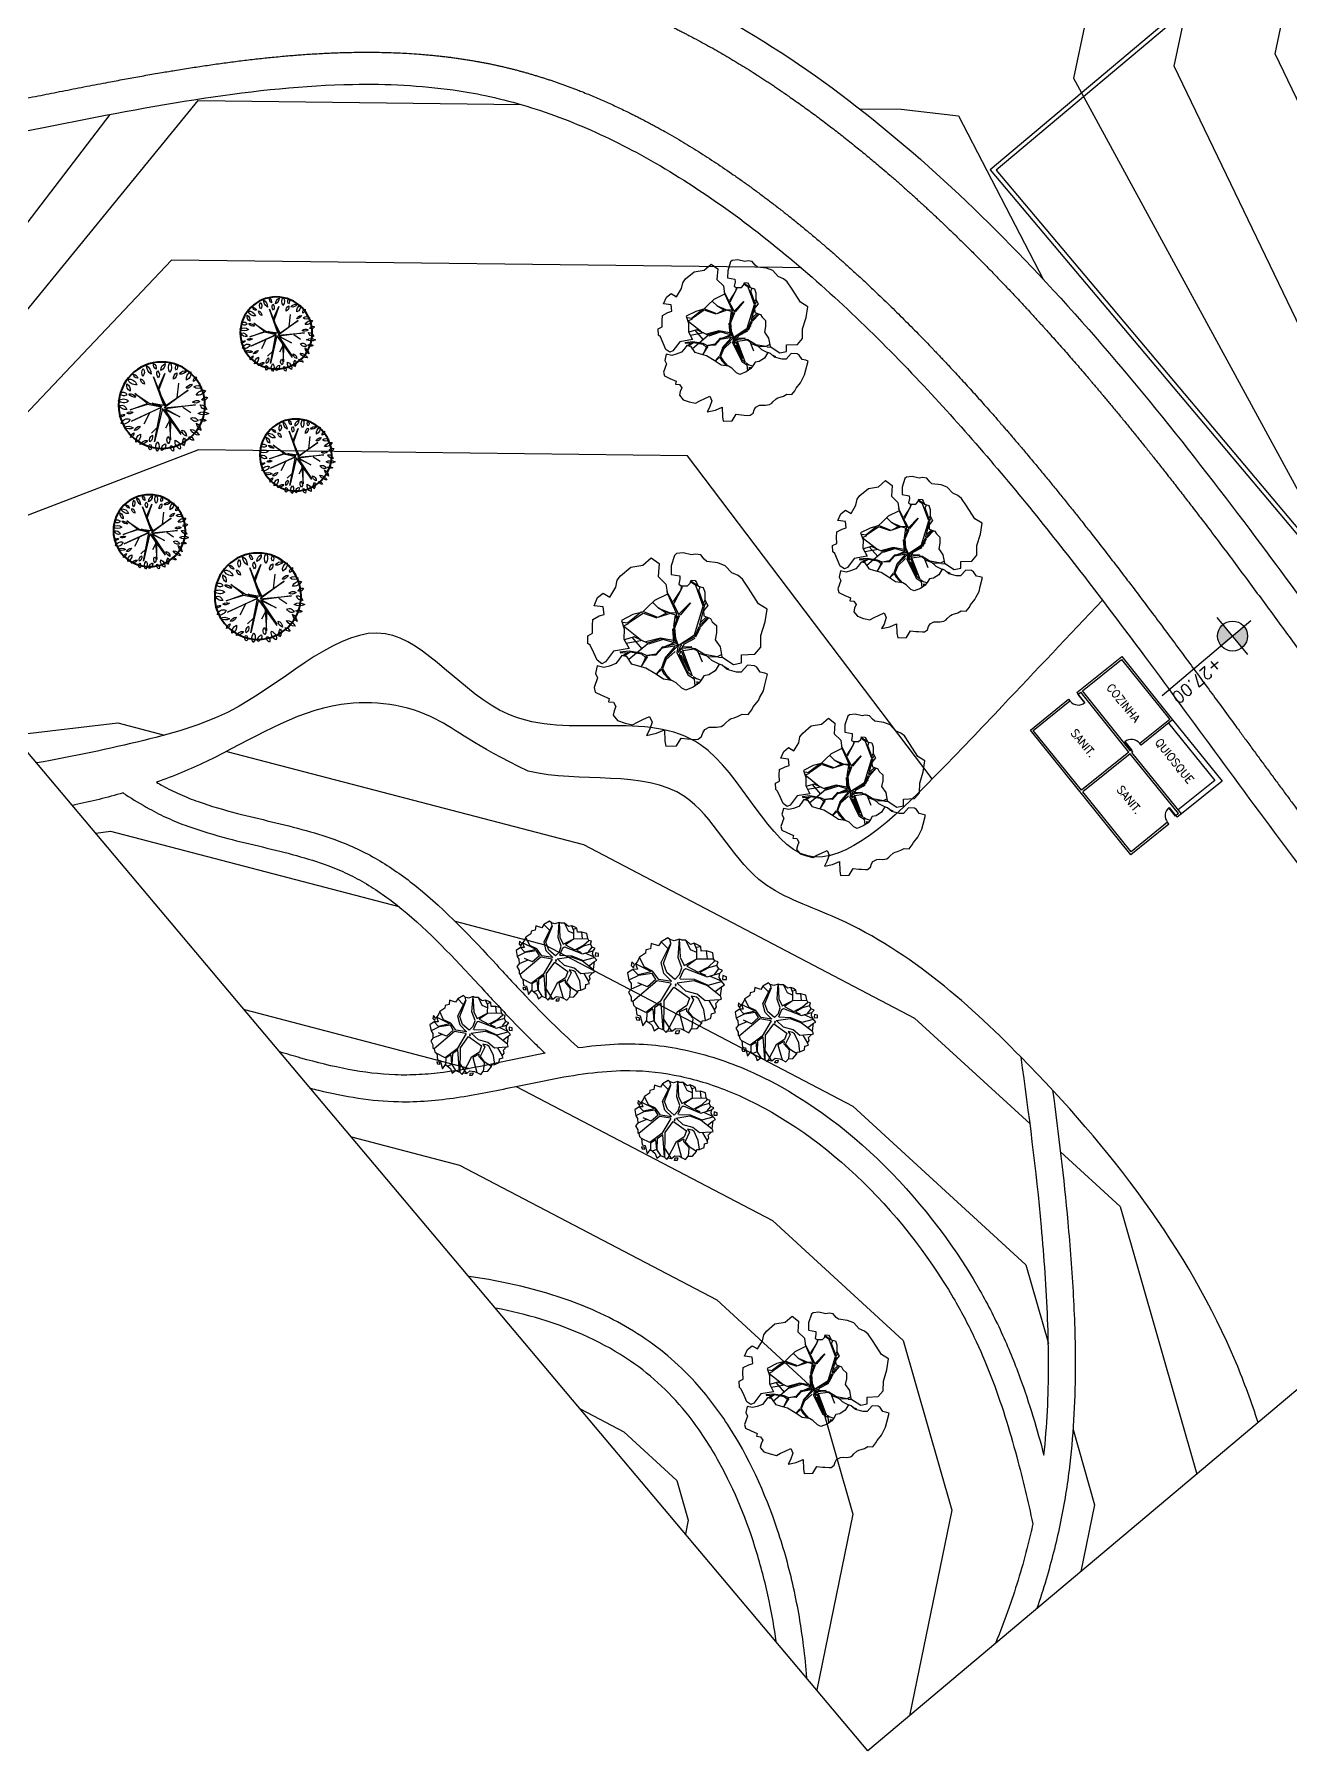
# Model space of a CAD drawing. Header units: millimetres. Extents: x 55520 to 96084, y -58491 to -49645.
# Drawn here: x 59482.9 to 59600.6, y -57962.3 to -57801.4 of the extents above; entities that cross this region are included whole.
import ezdxf
from ezdxf.enums import TextEntityAlignment as Align

# ---------------------------------------------------------------- set-up
doc = ezdxf.new("R2010")
doc.units = ezdxf.units.MM
for name, color, linetype in [('Alvenaria Corte', 30, 'Continuous'), ('Alvenaria Vista', 40, 'Continuous'), ('ARQ-COTAS', 1, 'Continuous'), ('ARQ-SÍMBOLOS', 2, 'Continuous'), ('ARQ-TEXTO2', 2, 'Continuous'), ('Caminhos Principais', 13, 'Continuous'), ('Cinza', 9, 'Continuous'), ('Curvas de Nível', 10, 'Continuous'), ('Esquadrias', 241, 'Continuous'), ('Linha Fina', 100, 'Continuous'), ('Árvores Existentes', 114, 'Continuous')]:
    doc.layers.add(name, color=color, linetype=linetype)
doc.styles.add('ATTR', font='romans.shx', dxfattribs={"width": 0.8, "height": 0.470416})
doc.styles.add('ROMANS', font='romans.shx')

# ---------------------------------------------------------------- blocks, each defined once
blk = doc.blocks.new('Quiosque e Banheiro')
at = {"layer": 'Alvenaria Corte'}
for p, q in [((50023.93, -44631.27), (50022.12, -44638.44)), ((50024.07, -44631.51), (50022.31, -44638.49)), ((50023.93, -44631.27), (50024.41, -44631.39)), ((50024.07, -44631.51), (50024.37, -44631.58)), ((50024.41, -44631.39), (50024.37, -44631.58)), ((50025.38, -44631.63), (50025.33, -44631.83)), ((50025.33, -44631.83), (50029.6, -44632.9)), ((50025.38, -44631.63), (50029.84, -44632.76)), ((50029.84, -44632.76), (50026.17, -44647.3)), ((50029.6, -44632.9), (50027.84, -44639.88)), ((50015.51, -44644.61), (50017.37, -44637.24)), ((50015.75, -44644.46), (50017.51, -44637.48)), ((50017.37, -44637.24), (50021.05, -44638.17)), ((50017.51, -44637.48), (50021, -44638.37)), ((50022.07, -44638.63), (50020.31, -44645.62)), ((50022.26, -44638.68), (50020.5, -44645.66)), ((50021.05, -44638.17), (50021, -44638.37)), ((50022.02, -44638.42), (50021.97, -44638.61)), ((50021.97, -44638.61), (50022.07, -44638.63)), ((50022.02, -44638.42), (50022.12, -44638.44)), ((50022.26, -44638.68), (50027.79, -44640.08)), ((50022.31, -44638.49), (50027.84, -44639.88)), ((50027.79, -44640.08), (50026.03, -44647.06)), ((50020.74, -44645.93), (50015.51, -44644.61)), ((50020.31, -44645.62), (50015.75, -44644.46)), ((50020.79, -44645.74), (50020.5, -44645.66)), ((50020.74, -44645.93), (50020.79, -44645.74)), ((50021.71, -44646.18), (50021.76, -44645.98)), ((50026.17, -44647.3), (50021.71, -44646.18)), ((50026.03, -44647.06), (50021.76, -44645.98))]:
    blk.add_line(p, q, dxfattribs=at)
at = {"layer": 'Alvenaria Vista'}
for p, q in [((50017.37, -44637.24), (50019.18, -44630.07)), ((50017.85, -44637.36), (50019.54, -44630.67)), ((50019.18, -44630.07), (50023.93, -44631.27)), ((50019.54, -44630.67), (50023.81, -44631.75))]:
    blk.add_line(p, q, dxfattribs=at)
at = {"layer": 'Esquadrias'}
for points in [[(50024.37, -44631.58), (50024.41, -44631.59), (50024.17, -44632.56), (50024.12, -44632.55)], [(50021.97, -44638.61), (50021.92, -44638.6), (50021.68, -44639.57), (50021.73, -44639.58)], [(50020.79, -44645.74), (50020.84, -44645.75), (50021.08, -44644.78), (50021.04, -44644.77)]]:
    blk.add_lwpolyline(points, close=True, dxfattribs=at)
at = {"layer": 'Linha Fina'}
for centre, start, end in [((50024.38, -44631.61), 254.36, 347.2976), ((50021.94, -44638.63), 164.36, 257.2976), ((50020.82, -44645.72), 344.36, 77.2976)]:
    blk.add_arc(centre, 0.975, start, end, dxfattribs=at)
at = {"layer": 'ARQ-TEXTO2', "char_height": 0.75, "attachment_point": 1, "rotation": 75.8288, "style": 'ROMANS'}
for s, insert in [('QUIOSQUE', (50019.37, -44637.13)), ('SANIT.', (50025.07, -44637.34)), ('COZINHA', (50018, -44643.85)), ('SANIT.', (50023.43, -44643.98))]:
    blk.add_mtext(s, dxfattribs=dict(at, insert=insert))
blk = doc.blocks.new('Nível_Planta')
at = {"layer": 'ARQ-SÍMBOLOS', "ltscale": 0.1}
h = blk.add_hatch(color=1, dxfattribs=at)
h.dxf.hatch_style = 1
h.paths.add_polyline_path([(-0.25, 0), (0, 0), (0, 0.25, 0.414214)])
h.paths.add_polyline_path([(0.25, 0), (0, 0), (0, -0.25, 0.414214)])
at = {"layer": 'ARQ-SÍMBOLOS', "color": 1}
for p, q in [((0, 0.4), (0, -0.4)), ((1.535, 0), (-0.4, 0))]:
    blk.add_line(p, q, dxfattribs=at)
at = {"layer": 'ARQ-SÍMBOLOS', "color": 1, "ltscale": 0.1}
blk.add_line((-0.25, 0), (0.25, 0), dxfattribs=at)
at = {"layer": 'ARQ-SÍMBOLOS', "color": 1}
blk.add_circle((0, 0), 0.25, dxfattribs=at)
at = {"layer": 'ARQ-TEXTO2', "style": 'ROMANS'}
blk.add_attdef('NIVEL-ACABADO', text='', height=0.2, dxfattribs=at).set_placement((0.432, 0.034), align=Align.BOTTOM_LEFT)
blk = doc.blocks.new('ARBOL')
at = {"color": 0, "linetype": 'ByBlock'}
for p, q in [((-0.978, 4.411), (-1.203, 4.42)), ((-0.889, 4.31), (-0.907, 4.428)), ((-1.375, 4.169), (-1.336, 4.042)), ((-1.336, 4.131), (-1.358, 4.18)), ((-1.336, 4.042), (-1.347, 3.661)), ((-1.302, 3.638), (-1.336, 4.131)), ((-1.034, 4.388), (-1.216, 4.399)), ((-0.543, 3.996), (-1.034, 4.388)), ((-0.509, 4.007), (-0.889, 4.31)), ((-0.587, 4.074), (-0.58, 4.163)), ((-0.33, 3.169), (-0.543, 3.996)), ((-0.52, 4.03), (-0.529, 4.132)), ((-0.353, 3.494), (-0.509, 4.007)), ((-1.203, 3.549), (-1.65, 3.817)), ((-1.079, 3.416), (-1.604, 3.774)), ((-0.978, 3.405), (-1.203, 3.549)), ((-1.013, 3.448), (-0.912, 3.884)), ((-0.967, 3.437), (-0.9, 3.895)), ((-0.364, 3.572), (-0.3, 3.784)), ((-0.298, 3.448), (-0.353, 3.494)), ((-0.286, 3.136), (-0.341, 3.437)), ((-0.33, 3.505), (-0.263, 3.774)), ((-0.298, 3.471), (-0.236, 3.794)), ((-0.263, 3.136), (-0.298, 3.448)), ((-1.48, 3.047), (-1.906, 2.969)), ((-1.893, 2.935), (-1.502, 3.024)), ((-1.593, 3.281), (-1.837, 3.338)), ((-1.357, 3.282), (-1.614, 3.282)), ((-1.269, 3.327), (-1.593, 3.281)), ((-1.246, 3.327), (-1.48, 3.047)), ((-1.313, 3.315), (-1.48, 3.047)), ((-1.113, 3.416), (-1.269, 3.327)), ((-1.102, 3.37), (-1.246, 3.327)), ((-1.102, 3.37), (-0.967, 3.058)), ((-1.022, 3.292), (-1.079, 3.416)), ((-0.933, 3.013), (-1.013, 3.393)), ((-0.912, 3.047), (-0.978, 3.405)), ((-0.721, 2.678), (-0.944, 2.991)), ((-0.744, 2.756), (-0.933, 3.013)), ((-0.733, 2.802), (-0.912, 3.047)), ((-0.567, 2.667), (-0.33, 3.169)), ((-0.567, 2.667), (-0.286, 3.136)), ((-0.442, 2.802), (-0.263, 3.102)), ((0.207, 2.846), (0.553, 2.98)), ((0.33, 2.846), (0.565, 2.98)), ((0.553, 2.98), (0.619, 3.091)), ((0.587, 2.98), (0.695, 3.036)), ((-2.117, 2.466), (-2.284, 2.39)), ((-1.961, 2.935), (-2.139, 2.455)), ((-1.905, 2.924), (-2.117, 2.466)), ((-1.112, 2.578), (-1.413, 2.265)), ((-1.101, 2.567), (-1.357, 2.265)), ((-1.313, 2.265), (-1.044, 2.578)), ((-0.765, 2.712), (-1.112, 2.578)), ((-0.732, 2.667), (-1.101, 2.567)), ((-0.567, 2.667), (-0.921, 2.354)), ((-0.91, 2.399), (-0.687, 2.701)), ((-0.631, 2.678), (-0.91, 2.399)), ((-0.554, 2.666), (-0.744, 2.756)), ((-0.554, 2.666), (-0.733, 2.802)), ((-0.631, 2.589), (-0.709, 2.142)), ((-0.567, 2.667), (-0.698, 2.119)), ((-0.553, 2.477), (-0.653, 2.13)), ((-0.567, 2.667), (-0.497, 2.476)), ((-0.486, 2.733), (-0.509, 2.666)), ((-0.509, 2.666), (-0.465, 2.488)), ((-0.497, 2.476), (0.105, 2.096)), ((-0.465, 2.488), (-0.442, 2.666)), ((-0.442, 2.666), (-0.442, 2.802)), ((-0.441, 2.701), (-0.218, 2.846)), ((-0.43, 2.656), (-0.262, 2.79)), ((-0.419, 2.632), (0.229, 2.13)), ((-0.419, 2.577), (0.083, 2.197)), ((-0.408, 2.465), (-0.419, 2.577)), ((0.071, 2.153), (-0.408, 2.465)), ((-0.385, 2.611), (-0.129, 2.824)), ((0.083, 2.197), (-0.353, 2.476)), ((-0.262, 2.79), (-0.106, 2.846)), ((-0.129, 2.824), (-0.017, 2.824)), ((-0.106, 2.846), (0.24, 2.846)), ((-0.017, 2.824), (0.262, 2.622)), ((0.05, 2.79), (0.285, 2.835)), ((0.24, 2.846), (0.464, 2.801)), ((0.464, 2.801), (0.72, 2.822)), ((0.848, 2.833), (1.011, 2.846)), ((-2.106, 2.444), (-2.191, 2.315)), ((-1.581, 2.242), (-2.191, 2.315)), ((-1.77, 2.22), (-1.968, 2.002)), ((-1.514, 2.251), (-1.864, 1.941)), ((-1.825, 2.171), (-1.406, 2.041)), ((-1.357, 2.265), (-1.77, 2.22)), ((-1.335, 2.253), (-1.56, 1.588)), ((-0.989, 2.119), (-1.167, 1.963)), ((-1.044, 2.053), (-1.167, 1.952)), ((-0.966, 2.097), (-1.044, 2.053)), ((-0.933, 2.41), (-0.989, 2.119)), ((-0.921, 2.354), (-0.966, 2.097)), ((-0.698, 2.119), (-0.631, 1.84)), ((-0.653, 2.13), (-0.609, 1.862)), ((0.229, 2.13), (0.071, 2.153)), ((0.105, 2.096), (0.318, 2.084)), ((0.261, 2.13), (0.374, 2.13)), ((0.318, 2.084), (0.443, 1.93)), ((0.374, 2.13), (0.51, 2.162)), ((0.429, 2.063), (0.469, 1.983)), ((0.44, 2.063), (0.504, 2.095)), ((-1.681, 1.796), (-1.893, 1.628)), ((-1.871, 1.616), (-1.681, 1.751)), ((-1.795, 1.523), (-1.793, 1.527)), ((-1.681, 1.751), (-1.762, 1.589)), ((-1.636, 1.784), (-1.725, 1.6)), ((-1.346, 1.93), (-1.681, 1.796)), ((-1.324, 1.907), (-1.636, 1.784)), ((-1.167, 1.952), (-1.346, 1.93)), ((-1.19, 1.885), (-1.324, 1.907)), ((-1.19, 1.952), (-1.156, 1.616)), ((-1.156, 1.592), (-1.145, 1.941)), ((-0.653, 1.829), (-0.676, 1.661)), ((-0.676, 1.661), (-0.671, 1.632)), ((-0.62, 1.796), (-0.664, 1.673)), ((-0.664, 1.673), (-0.653, 1.631)), ((-0.631, 1.84), (-0.497, 1.762)), ((-0.609, 1.862), (-0.452, 1.784)), ((-0.497, 1.762), (-0.257, 1.692)), ((-0.452, 1.784), (-0.214, 1.71))]:
    blk.add_line(p, q, dxfattribs=at)
for p, q in [((-0.272, 3.281), (-0.266, 3.278)), ((-0.266, 3.278), (-0.257, 3.276))]:
    blk.add_line(p, q)
at = {"color": 0, "linetype": 'ByBlock', "flags": 128}
for points in [[(-2.006, 4.806), (-1.93, 4.502), (-1.803, 4.292), (-1.567, 4.384), (-1.517, 4.308), (-1.466, 4.165), (-1.382, 4.165), (-1.23, 4.258), (-1.205, 4.359), (-1.23, 4.452), (-1.129, 4.502), (-1.061, 4.477), (-0.969, 4.41), (-0.825, 4.452), (-0.715, 4.359), (-0.597, 4.174), (-0.446, 4.081), (-0.471, 3.887), (-0.386, 3.769), (-0.184, 3.803), (-0.091, 3.752), (0.069, 3.719), (0.179, 3.542), (0.246, 3.356), (0.474, 3.255), (0.668, 3.036), (1.064, 3.028), (1.233, 3.188), (1.115, 3.382), (1.427, 3.592), (1.469, 3.853), (1.301, 4.14), (1.199, 4.536), (1.056, 4.881), (0.769, 4.881), (0.288, 5.109), (0.01, 5.244), (-0.15, 5.261), (-0.344, 5.235), (-0.614, 5.311), (-0.833, 5.269), (-1.12, 5.143), (-1.222, 5.16), (-1.373, 5.21), (-1.508, 5.151), (-1.593, 5.075), (-1.829, 4.999), (-1.981, 4.881), (-2.006, 4.806)], [(-2.06, 1.565), (-2.097, 1.177), (-2.157, 1.08), (-2.327, 1.092), (-2.521, 1.226), (-2.715, 1.359), (-2.8, 1.371), (-2.922, 1.553), (-2.837, 1.686), (-2.958, 1.868), (-3.043, 2.025), (-2.934, 2.207), (-2.837, 2.316), (-2.97, 2.486), (-3.213, 2.377), (-3.249, 2.631), (-3.176, 2.825), (-2.958, 2.825), (-2.958, 3.153), (-3.031, 3.346), (-3.019, 3.504), (-2.897, 3.868), (-2.631, 4.098), (-2.533, 4.401), (-2.255, 4.377), (-2.085, 4.049), (-1.781, 3.977), (-1.599, 3.759), (-1.818, 3.407), (-1.89, 3.141), (-1.939, 2.947), (-2.133, 2.741), (-2.327, 2.425), (-2.133, 2.268), (-1.987, 2.013), (-1.721, 1.856), (-2.06, 1.565)], [(-1.677, 1.613), (-1.791, 1.581), (-1.802, 1.415), (-1.823, 1.29), (-1.937, 1.134), (-2.052, 1.02), (-2.239, 0.957), (-2.166, 0.749), (-2.052, 0.676), (-1.989, 0.385), (-1.896, 0.291), (-1.698, 0.312), (-1.458, 0.343), (-1.427, 0.25), (-1.302, 0.312), (-1.177, 0.25), (-1.156, 0.114), (-1.114, -0.01), (-0.927, -0.073), (-0.708, -0.021), (-0.5, 0.042), (-0.417, 0.187), (-0.323, 0.333), (-0.208, 0.51), (-0.063, 0.406), (-0.01, 0.177), (0, 0), (0.208, 0.198), (0.354, 0.406), (0.531, 0.135), (0.635, 0.021), (0.885, 0.187), (0.885, 0.447), (1.052, 0.531), (1.135, 0.572), (1.26, 0.635), (1.312, 0.676), (1.364, 0.791), (1.333, 0.905), (1.333, 1.009), (1.406, 1.134), (1.5, 1.196), (1.583, 1.238), (1.687, 1.332), (1.729, 1.415), (1.74, 1.477), (1.781, 1.613), (1.812, 1.675), (1.875, 1.737), (1.948, 1.831), (2.01, 1.945), (2.166, 2.029), (2.187, 2.195), (2.177, 2.289), (2.208, 2.518), (2.198, 2.622), (2.187, 2.83), (2.135, 2.996), (2.041, 3.298), (1.958, 3.277), (1.833, 3.236), (1.677, 3.308), (1.594, 3.308), (1.416, 3.215), (1.364, 2.955), (1.25, 2.882), (0.989, 2.809), (0.802, 2.84), (0.708, 2.819), (0.708, 2.601), (0.614, 2.403), (0.51, 2.31), (0.51, 2.164), (0.5, 2.05), (0.417, 1.873), (0.281, 1.685), (0.156, 1.675), (-0.063, 1.727), (-0.198, 1.717), (-0.427, 1.623), (-0.719, 1.633), (-1.021, 1.633), (-1.26, 1.561), (-1.416, 1.519), (-1.656, 1.633), (-1.677, 1.613)]]:
    blk.add_lwpolyline(points, dxfattribs=at)
blk = doc.blocks.new('tree 17')
at = {"color": 0, "linetype": 'ByBlock'}
for p, q in [((-0.215, 1.813), (-0.082, 0.152)), ((-0.082, 0.152), (-1.511, 1.221)), ((-1.511, 1.221), (-0.099, 0.075)), ((-0.149, 0.772), (-0.808, 1.664)), ((-0.808, 1.664), (-0.082, 0.822)), ((-0.082, 0.822), (-0.619, 1.038)), ((-0.033, 0.269), (-0.182, 1.747)), ((-0.182, 1.747), (-0.149, 0.772)), ((0.327, 1.071), (-0.033, 0.269)), ((0.001, 0.186), (1.346, 1.116)), ((1.346, 1.116), (0.017, 0.269)), ((0.017, 0.269), (0.327, 1.071)), ((0.765, 0.778), (0.909, 1.26)), ((-0.099, 0.075), (-1.738, -0.385)), ((-1.738, -0.385), (-0.082, 0.075)), ((-0.89, 0.728), (-1.344, 0.756)), ((-0.719, -0.113), (-1.344, 0.152)), ((-0.082, 0.075), (-0.542, -0.512)), ((-0.431, -0.496), (-0.049, 0.058)), ((-0.049, 0.058), (-0.326, -0.401)), ((-0.326, -0.401), (0.084, 0.058)), ((1.54, 0.285), (0.001, 0.186)), ((0.084, 0.058), (0.626, -1.404)), ((0.626, -1.404), (0.1, 0.136)), ((0.1, 0.136), (0.444, -0.795)), ((0.15, 0.152), (1.54, 0.285)), ((0.361, -0.684), (0.15, 0.152)), ((0.865, 0.224), (1.418, -0.302)), ((-0.542, -0.512), (-1.411, -0.878)), ((-1.411, -0.878), (-0.509, -0.545)), ((-0.686, -1.37), (-0.431, -0.496)), ((-0.509, -0.545), (-0.686, -1.37)), ((1.18, -1.16), (0.361, -0.684)), ((0.444, -0.795), (1.18, -1.16))]:
    blk.add_line(p, q, dxfattribs=at)
for points in [[(-1.147, 1.666, 0.420523), (-1.518, 1.793)], [(-1.518, 1.793, 0.420523), (-1.147, 1.666)], [(-1.072, 2.208, 0.45154), (-0.987, 1.9)], [(-0.987, 1.9, 0.45154), (-1.072, 2.208)], [(-0.733, 2.356, 0.375302), (-0.637, 1.847)], [(-0.637, 1.847, 0.375302), (-0.733, 2.356)], [(-0.191, 2.048, 0.30277), (-0.499, 2.346)], [(-0.499, 2.346, 0.30277), (-0.191, 2.048)], [(-0.053, 2.048, 0.340953), (-0.032, 1.666)], [(-0.032, 1.666, 0.340953), (-0.053, 2.048)], [(0.106, 2.463, 0.350689), (0.021, 2.165)], [(0.021, 2.165, 0.350689), (0.106, 2.463)], [(0.478, 2.441, 0.27027), (0.329, 1.921)], [(0.329, 1.921, 0.27027), (0.478, 2.441)], [(0.711, 2.314, 0.218613), (0.775, 1.868)], [(0.913, 1.836, 0.440076), (0.722, 1.485)], [(0.775, 1.868, 0.218613), (0.711, 2.314)], [(0.722, 1.485, 0.440076), (0.913, 1.836)], [(1.253, 2.091, 0.288468), (1.019, 1.847)], [(1.019, 1.847, 0.288468), (1.253, 2.091)], [(1.592, 1.9, 0.268637), (1.168, 1.539)], [(1.168, 1.539, 0.268637), (1.592, 1.9)], [(-1.752, 0.923, 0.295875), (-2.177, 0.827)], [(-2.177, 0.827, 0.295875), (-1.752, 0.923)], [(-1.954, 1.39, 0.525994), (-1.773, 1.167)], [(-1.773, 1.167, 0.525994), (-1.954, 1.39)], [(-1.391, 1.326, 0.363335), (-1.731, 1.687)], [(-1.731, 1.687, 0.363335), (-1.391, 1.326)], [(-1.38, 0.88, 0.343163), (-1.699, 1.061)], [(-1.699, 1.061, 0.343163), (-1.38, 0.88)], [(-1.009, 1.762, 0.408258), (-0.807, 1.454)], [(-0.807, 1.454, 0.408258), (-1.009, 1.762)], [(1.645, 1.124, 0.341117), (1.327, 0.912)], [(1.327, 0.912, 0.341117), (1.645, 1.124)], [(1.645, 1.666, 0.386862), (1.539, 1.273)], [(1.539, 1.273, 0.386862), (1.645, 1.666)], [(2.229, 0.869, 0.343561), (1.709, 0.753)], [(2.07, 1.22, 0.443589), (1.773, 1.124)], [(1.773, 1.124, 0.443589), (2.07, 1.22)], [(-2.017, 0.169, 0.288328), (-2.325, 0.243)], [(-2.325, 0.243, 0.288328), (-2.017, 0.169)], [(-1.816, 0.445, 0.362144), (-2.272, 0.604)], [(-2.272, 0.604, 0.362144), (-1.816, 0.445)], [(-1.561, 0.115, 0.309468), (-1.932, 0.084)], [(-1.932, 0.084, 0.309468), (-1.561, 0.115)], [(1.9, 0.179, 0.326555), (1.539, 0.147)], [(1.539, 0.147, 0.326555), (1.9, 0.179)], [(1.709, 0.753, 0.343561), (2.229, 0.869)], [(2.198, 0.625, 0.38021), (1.89, 0.349)], [(1.89, 0.349, 0.38021), (2.198, 0.625)], [(2.325, 0.02, 0.383832), (2.06, 0.115)], [(2.06, 0.115, 0.383832), (2.325, 0.02)], [(-1.89, -0.054, 0.289447), (-2.23, -0.373)], [(-2.23, -0.373, 0.289447), (-1.89, -0.054)], [(-1.731, -0.511, 0.447347), (-2.23, -0.628)], [(-2.23, -0.628, 0.447347), (-1.731, -0.511)], [(-1.784, -0.862, 0.306984), (-2.081, -0.947)], [(-2.081, -0.947, 0.306984), (-1.784, -0.862)], [(-1.37, -0.67, 0.315606), (-1.656, -0.851)], [(-1.656, -0.851, 0.315606), (-1.37, -0.67)], [(1.677, -0.787, 0.340003), (1.338, -0.639)], [(1.338, -0.639, 0.340003), (1.677, -0.787)], [(2.134, -0.532, 0.317134), (1.741, -0.649)], [(1.741, -0.649, 0.317134), (2.134, -0.532)], [(2.272, -0.352, 0.351781), (1.826, -0.171)], [(1.826, -0.171, 0.351781), (2.272, -0.352)], [(-1.529, -1, 0.414115), (-1.688, -1.403)], [(-1.688, -1.403, 0.414115), (-1.529, -1)], [(-1.179, -1.276, 0.365918), (-1.582, -1.637)], [(-1.582, -1.637, 0.365918), (-1.179, -1.276)], [(-1.03, -1.605, 0.559657), (-1.264, -1.839)], [(-1.264, -1.839, 0.559657), (-1.03, -1.605)], [(-0.765, -1.191, 0.285981), (-0.934, -1.552)], [(-0.934, -1.552, 0.285981), (-0.765, -1.191)], [(-0.786, -1.616, 0.321275), (-0.68, -2.019)], [(-0.68, -2.019, 0.321275), (-0.786, -1.616)], [(-0.308, -1.648, 0.362047), (-0.478, -2.168)], [(-0.478, -2.168, 0.362047), (-0.308, -1.648)], [(0.01, -1.414, 0.328832), (0.042, -1.764)], [(0.042, -1.764, 0.328832), (0.01, -1.414)], [(0.212, -1.775, 0.339938), (0.488, -2.072)], [(0.488, -2.072, 0.339938), (0.212, -1.775)], [(0.616, -1.584, 0.235997), (0.722, -2.094)], [(0.722, -2.094, 0.235997), (0.616, -1.584)], [(0.786, -1.201, 0.368927), (0.987, -1.499)], [(0.987, -1.499, 0.368927), (0.786, -1.201)], [(0.987, -1.626, 0.337084), (1.062, -1.924)], [(1.062, -1.924, 0.337084), (0.987, -1.626)], [(1.529, -1.541, 0.303563), (1.125, -1.414)], [(1.125, -1.414, 0.303563), (1.529, -1.541)], [(1.762, -1.425, 0.316942), (1.412, -1.032)], [(1.412, -1.032, 0.316942), (1.762, -1.425)], [(1.752, -0.904, 0.40592), (1.943, -1.106)], [(1.943, -1.106, 0.40592), (1.752, -0.904)], [(-0.043, -1.881, 0.345907), (-0.106, -2.179)], [(-0.106, -2.179, 0.345907), (-0.043, -1.881)]]:
    blk.add_lwpolyline(points, format="xyb")
at = {"lineweight": 40}
blk.add_circle((0, 0), 2.242, dxfattribs=at)
blk = doc.blocks.new('árvore_media')
for p, q in [((55224.72, -51941.34), (55224.45, -51940.06)), ((55224.74, -51939.89), (55225.62, -51940.54)), ((55225.38, -51940.37), (55225.54, -51939.52)), ((55226.15, -51940.06), (55225.91, -51940.97)), ((55226.59, -51939.35), (55226.15, -51940.06)), ((55226.95, -51939.38), (55227.19, -51940.18)), ((55227.17, -51940.8), (55227.19, -51940.12)), ((55227.23, -51940.09), (55227.26, -51940.83)), ((55227.28, -51940.08), (55227.84, -51939.55)), ((55227.76, -51941.17), (55228.36, -51939.86)), ((55229.15, -51940.4), (55229.02, -51941.53)), ((55223.73, -51941.65), (55223.2, -51941.76)), ((55224.3, -51941.87), (55223.35, -51941.45)), ((55224.65, -51941.34), (55223.66, -51940.88)), ((55223.66, -51940.91), (55224.06, -51941.73)), ((55224.56, -51940.6), (55223.9, -51940.57)), ((55225.16, -51943.46), (55224.3, -51941.87)), ((55225.18, -51942.38), (55224.65, -51941.34)), ((55225.27, -51942.33), (55224.72, -51941.34)), ((55225.62, -51940.54), (55225.76, -51941.34)), ((55225.76, -51941.34), (55226.29, -51942.1)), ((55225.91, -51940.97), (55225.96, -51941.19)), ((55225.96, -51941.19), (55226.22, -51941.53)), ((55226.22, -51941.53), (55226.26, -51941.19)), ((55226.26, -51941.19), (55227.15, -51940.8)), ((55226.42, -51941.48), (55226.95, -51941.17)), ((55226.79, -51942.92), (55226.42, -51941.48)), ((55226.95, -51941.17), (55227.87, -51941.28)), ((55227.26, -51940.83), (55227.08, -51941.02)), ((55227.1, -51941.02), (55227.76, -51941.17)), ((55227.87, -51941.28), (55229.38, -51940.66)), ((55228.07, -51942.64), (55229.57, -51940.91)), ((55229.57, -51940.94), (55228.36, -51942.61)), ((55229.68, -51941.93), (55229.77, -51941.28)), ((55224.01, -51943.46), (55223, -51942.64)), ((55223.7, -51942.41), (55223.02, -51942.44)), ((55223.37, -51942.95), (55223.02, -51943.46)), ((55223.13, -51942.07), (55223.75, -51942.35)), ((55224.61, -51942.61), (55223.7, -51942.41)), ((55223.75, -51942.35), (55224.5, -51942.5)), ((55224.48, -51942.41), (55224.3, -51942.04)), ((55224.5, -51942.5), (55224.48, -51942.41)), ((55224.96, -51943.54), (55224.61, -51942.61)), ((55226, -51943.12), (55225.18, -51942.38)), ((55226.4, -51943.03), (55225.27, -51942.33)), ((55226, -51943.15), (55225.34, -51943.46)), ((55226.29, -51942.1), (55226.4, -51943)), ((55226.79, -51943.29), (55228.34, -51942.75)), ((55226.82, -51942.95), (55228.07, -51942.64)), ((55228.34, -51942.75), (55229.75, -51942.83)), ((55228.36, -51942.61), (55229, -51942.66)), ((55229, -51942.66), (55229.66, -51941.93)), ((55229.66, -51941.93), (55229.15, -51942.66)), ((55229.15, -51942.69), (55229.73, -51942.75)), ((55229.68, -51941.93), (55230.08, -51942.07)), ((55229.73, -51942.75), (55230.13, -51942.3)), ((55229.75, -51942.83), (55230.1, -51943.63)), ((55223.46, -51944.19), (55223.15, -51944.02)), ((55223.53, -51944.02), (55223.37, -51944.53)), ((55224.01, -51943.46), (55223.53, -51944.02)), ((55223.7, -51943.85), (55223.93, -51944.33)), ((55223.93, -51944.33), (55223.73, -51945.13)), ((55225.09, -51943.71), (55224.01, -51943.46)), ((55224.04, -51943.46), (55224.96, -51943.54)), ((55224.06, -51945.55), (55224.9, -51944.42)), ((55225.05, -51944.5), (55224.06, -51945.52)), ((55224.92, -51944.42), (55225.09, -51943.71)), ((55225.36, -51943.68), (55225.05, -51944.5)), ((55225.34, -51943.46), (55225.16, -51943.46)), ((55225.82, -51943.4), (55225.36, -51943.68)), ((55226.35, -51943.34), (55225.82, -51943.4)), ((55226.48, -51944.16), (55226.22, -51944.9)), ((55226.71, -51944.25), (55226.33, -51945.04)), ((55226.35, -51943.34), (55226.48, -51944.16)), ((55226.64, -51943.37), (55227.32, -51944.16)), ((55226.64, -51943.4), (55226.71, -51944.25)), ((55226.79, -51943.32), (55227.48, -51944.14)), ((55227.32, -51944.16), (55227.26, -51944.96)), ((55227.5, -51944.31), (55227.41, -51944.84)), ((55227.48, -51944.14), (55229.99, -51944.14)), ((55227.5, -51944.31), (55228.36, -51944.28)), ((55228.36, -51944.28), (55228.74, -51945.01)), ((55224.76, -51945.72), (55224.65, -51945.97)), ((55226.22, -51944.9), (55224.76, -51945.69)), ((55226.33, -51945.04), (55224.76, -51945.72)), ((55225.23, -51945.55), (55225.29, -51946.29)), ((55227.26, -51944.96), (55227.57, -51945.64)), ((55227.57, -51945.64), (55227.35, -51946.46)), ((55227.37, -51944.96), (55227.92, -51946.26)), ((55227.39, -51944.98), (55228.32, -51945.47)), ((55227.41, -51944.84), (55228.32, -51945.41)), ((55228.32, -51945.41), (55229.13, -51945.61)), ((55228.32, -51945.47), (55228.36, -51946.06)), ((55228.58, -51944.7), (55229.44, -51944.96))]:
    blk.add_line(p, q)
for points in [[(55223.9, -51940.57), (55223.66, -51940.53), (55223.66, -51940.91), (55223.61, -51941.23), (55223.35, -51941.45), (55223.06, -51941.48), (55223.2, -51941.76), (55223.13, -51942.07), (55222.89, -51942.22), (55223.02, -51942.44), (55223, -51942.64), (55222.75, -51943.04), (55223.02, -51943.46), (55223.36, -51943.71), (55223.15, -51944.02), (55223.25, -51944.27), (55223.37, -51944.53), (55223.66, -51944.66), (55223.73, -51945.13), (55223.97, -51945.33), (55224.06, -51945.52), (55224.46, -51945.69), (55224.65, -51945.97), (55224.68, -51946.18), (55225.29, -51946.29), (55225.65, -51946.18), (55225.95, -51946.68), (55226.26, -51946.4), (55226.61, -51946.57), (55226.78, -51946.4), (55227.35, -51946.46), (55227.69, -51946.29), (55227.92, -51946.26), (55228.08, -51945.83), (55228.36, -51946.06), (55228.85, -51946.11), (55229.13, -51945.61), (55229.18, -51945.3), (55229.44, -51944.96), (55229.76, -51944.91), (55229.84, -51944.49), (55230.03, -51944.27), (55229.99, -51944.14), (55230.12, -51943.88), (55230.1, -51943.63), (55230.42, -51943.14), (55230.26, -51942.93), (55230.61, -51942.19), (55230.13, -51942.3), (55230.08, -51942.07), (55230.03, -51941.73), (55230.17, -51941.3), (55229.77, -51941.28), (55229.57, -51940.91), (55229.54, -51940.6), (55229.38, -51940.66), (55229.15, -51940.4), (55228.77, -51940.38), (55228.46, -51940.07), (55228.36, -51939.86), (55228.21, -51939.46), (55227.84, -51939.55), (55227.5, -51939.29), (55226.95, -51939.38), (55226.81, -51939.5), (55226.59, -51939.35), (55226.15, -51939.22), (55225.9, -51939.46), (55225.59, -51939.32), (55225.54, -51939.52), (55225.24, -51939.61), (55225.12, -51939.85), (55224.74, -51939.89), (55224.55, -51939.82), (55224.45, -51940.06)], [(55228.65, -51940.06), (55228.87, -51939.92), (55229.05, -51940.06), (55228.85, -51940.2)], [(55223.28, -51940.74), (55223.14, -51940.91), (55223.3, -51941.16), (55223.5, -51940.95)], [(55226.66, -51942.92), (55226.55, -51942.95), (55226.53, -51943.03), (55226.62, -51943)], [(55230.5, -51942.68), (55230.42, -51942.86), (55230.59, -51943.04), (55230.67, -51942.86)], [(55228.24, -51946.12), (55228.02, -51946.26), (55228.04, -51946.55), (55228.26, -51946.38)]]:
    blk.add_lwpolyline(points, close=True)
at = {"style": 'ATTR', "width": 0.8, "flags": 9}
blk.add_attdef('ESTCODE', (55226.66, -51942.92), '', height=0.0000158, dxfattribs=at)

msp = doc.modelspace()

# ---------------------------------------------------------------- linework, layer by layer
at = {"layer": 'Alvenaria Corte'}
for p, q in [((59708.453, -57699.685), (59572.467, -57814.094)), ((59708.709, -57699.992), (59573.031, -57814.143)), ((59572.467, -57814.094), (59640.47, -57894.922)), ((59573.031, -57814.143), (59640.519, -57894.358))]:
    msp.add_line(p, q, dxfattribs=at)
at = {"layer": 'ARQ-COTAS'}
msp.add_lwpolyline([(59893.089, -57682.877), (59561.017, -57962.26), (59351.217, -57712.893), (59683.289, -57433.51)], close=True, dxfattribs=at)
at = {"layer": 'Caminhos Principais'}
for points, knots in [([(59468.795, -57754.431), (59467.074, -57764.742), (59465.303, -57775.176), (59462.064, -57789.642), (59461.1, -57793.6), (59459.873, -57798.086), (59459.725, -57798.618), (59459.575, -57799.149), (59460.331, -57799.047), (59461.086, -57798.941), (59463.238, -57798.631), (59464.634, -57798.418), (59467.067, -57798.023), (59468.105, -57797.846), (59470.198, -57797.475), (59471.252, -57797.282), (59474.432, -57796.684), (59476.577, -57796.262), (59483.073, -57794.973), (59487.485, -57794.085), (59496.424, -57792.532), (59500.95, -57791.866), (59510.087, -57791.071), (59514.699, -57790.94), (59521.304, -57791.39), (59523.282, -57791.606), (59526.537, -57792.121), (59527.816, -57792.364), (59530.362, -57792.937), (59531.622, -57793.265), (59535.362, -57794.362), (59537.8, -57795.247), (59544.907, -57798.271), (59549.409, -57800.787), (59557.995, -57806.514), (59562.079, -57809.725), (59569.854, -57816.575), (59573.546, -57820.214), (59580.692, -57827.825), (59584.122, -57831.794), (59590.662, -57839.789), (59593.774, -57843.815), (59602.016, -57854.776), (59606.955, -57861.674), (59616.869, -57874.913), (59621.844, -57881.252), (59628.317, -57888.434), (59629.525, -57889.731), (59632.002, -57892.31), (59633.266, -57893.59), (59635.553, -57895.857), (59636.566, -57896.847), (59637.591, -57897.836)], [0, 0, 0, 0, 31.4096718, 31.4096718, 43.1663985, 43.1663985, 44.747182, 44.747182, 44.747182, 47.0850167, 47.0850167, 51.4159509, 51.4159509, 54.6318345, 54.6318345, 57.8477182, 57.8477182, 64.2794854, 64.2794854, 77.14302, 77.14302, 90.0065545, 90.0065545, 102.8700891, 102.8700891, 108.357779, 108.357779, 111.9079407, 111.9079407, 115.4581024, 115.4581024, 122.5584259, 122.5584259, 136.6347641, 136.6347641, 150.7111024, 150.7111024, 164.7874406, 164.7874406, 179.4660261, 179.4660261, 194.1446116, 194.1446116, 219.5869132, 219.5869132, 245.0292148, 245.0292148, 250.783382, 250.783382, 256.5375492, 256.5375492, 261.0160037, 261.0160037, 261.0160037, 261.0160037]), ([(59448.284, -57828.266), (59448.663, -57827.551), (59449.033, -57826.832), (59450.652, -57823.612), (59451.814, -57821.076), (59453.396, -57817.322), (59453.88, -57816.126), (59454.348, -57814.925), (59454.564, -57814.9), (59454.781, -57814.874), (59457.281, -57814.577), (59459.581, -57814.289), (59464.087, -57813.672), (59466.292, -57813.346), (59469.81, -57812.773), (59471.109, -57812.55), (59473.692, -57812.086), (59474.98, -57811.846), (59478.831, -57811.11), (59481.382, -57810.601), (59488.965, -57809.096), (59493.934, -57808.126), (59503.583, -57806.664), (59508.262, -57806.172), (59515.983, -57806.032), (59519.124, -57806.191), (59523.162, -57806.763), (59524.168, -57806.938), (59526.319, -57807.389), (59527.469, -57807.679), (59529.769, -57808.353), (59530.917, -57808.737), (59534.355, -57810.022), (59536.637, -57811.058), (59543.648, -57814.762), (59548.324, -57817.98), (59557.368, -57825.383), (59561.735, -57829.566), (59567.792, -57835.993), (59569.653, -57838.063), (59573.284, -57842.257), (59575.056, -57844.384), (59580.272, -57850.836), (59583.617, -57855.233), (59591.924, -57866.409), (59596.82, -57873.24), (59604.657, -57883.563), (59607.457, -57887.141), (59612.423, -57893.127), (59614.535, -57895.572), (59617.706, -57899.048), (59618.707, -57900.118), (59620.721, -57902.222), (59621.735, -57903.259), (59623.849, -57905.383), (59624.95, -57906.468), (59626.053, -57907.543)], [648.6141934, 648.6141934, 648.6141934, 648.6141934, 650.8894066, 650.8894066, 658.7575786, 658.7575786, 662.4076466, 662.4076466, 662.4076466, 663.0563843, 663.0563843, 669.889763, 669.889763, 676.3361777, 676.3361777, 680.087669, 680.087669, 683.8391603, 683.8391603, 691.3421429, 691.3421429, 706.3388299, 706.3388299, 721.335517, 721.335517, 732.2650832, 732.2650832, 735.9601657, 735.9601657, 740.2703035, 740.2703035, 744.5804412, 744.5804412, 753.2007168, 753.2007168, 771.2526962, 771.2526962, 789.3046755, 789.3046755, 797.6097083, 797.6097083, 805.914741, 805.914741, 822.5248065, 822.5248065, 847.7644306, 847.7644306, 861.3504016, 861.3504016, 870.9602457, 870.9602457, 875.2966967, 875.2966967, 879.6331477, 879.6331477, 884.2905991, 884.2905991, 884.2905991, 884.2905991])]:
    msp.add_open_spline(points, degree=3, knots=knots, dxfattribs=at)
for points, weights, knots in [([(59465.536, -57755.733), (59464.665, -57760.937), (59463.775, -57766.158), (59461.998, -57775.689), (59461.138, -57779.995), (59459.149, -57788.981), (59458.003, -57793.67), (59456.688, -57798.336), (59456.687, -57798.337), (59456.687, -57798.339), (59456.686, -57798.341), (59456.549, -57798.828), (59456.412, -57799.316), (59456.274, -57799.803), (59456.088, -57800.466), (59456.238, -57801.138), (59456.69, -57801.658), (59457.142, -57802.177), (59457.786, -57802.42), (59458.469, -57802.327), (59458.971, -57802.259), (59459.474, -57802.191), (59459.976, -57802.122), (59459.977, -57802.122), (59459.978, -57802.122), (59459.979, -57802.122), (59462.007, -57801.847), (59464.035, -57801.55), (59467.684, -57800.965), (59469.305, -57800.685), (59472.577, -57800.09), (59474.225, -57799.776), (59479.194, -57798.808), (59482.544, -57798.127), (59489.29, -57796.822), (59492.688, -57796.197), (59500.813, -57794.925), (59505.554, -57794.364), (59514.191, -57793.994), (59518.089, -57794.071), (59523.63, -57794.688), (59525.292, -57794.939), (59528.599, -57795.59), (59530.241, -57795.991), (59533.478, -57796.931), (59535.076, -57797.47), (59539.806, -57799.273), (59542.874, -57800.723), (59548.837, -57804.022), (59551.733, -57805.872), (59560.553, -57812.157), (59566.176, -57817.142), (59573.459, -57824.485), (59575.446, -57826.594), (59579.301, -57830.855), (59581.169, -57833.009), (59586.627, -57839.517), (59590.069, -57843.913), (59600.566, -57857.782), (59607.208, -57867.248), (59616.065, -57878.647), (59618.039, -57881.115), (59621.79, -57885.608), (59623.557, -57887.648), (59626.633, -57891.032), (59627.922, -57892.402), (59630.557, -57895.12), (59631.898, -57896.466), (59633.929, -57898.463), (59634.604, -57899.121), (59635.283, -57899.778)], [1, 1, 1, 1, 1, 1, 1, 1, 1, 1, 1, 1, 1, 1, 0.919934982122, 0.919934982122, 1, 0.919934982122, 0.919934982122, 1, 1, 1, 1, 1, 1, 1, 1, 1, 1, 1, 1, 1, 1, 1, 1, 1, 1, 1, 1, 1, 1, 1, 1, 1, 1, 1, 1, 1, 1, 1, 1, 1, 1, 1, 1, 1, 1, 1, 1, 1, 1, 1, 1, 1, 1, 1, 1, 1, 1, 1, 1], [3.300707, 3.300707, 3.300707, 3.300707, 19.1462391, 19.1462391, 32.1447126, 32.1447126, 46.2232747, 46.2232747, 46.2232747, 46.228431, 46.228431, 46.228431, 47.6993674, 47.6993674, 47.6993674, 48.6896462, 48.6896462, 48.6896462, 49.679925, 49.679925, 49.679925, 51.2199004, 51.2199004, 51.2199004, 51.2231266, 51.2231266, 51.2231266, 57.4374364, 57.4374364, 62.3872551, 62.3872551, 67.3370738, 67.3370738, 77.2367112, 77.2367112, 87.1363486, 87.1363486, 100.8303464, 100.8303464, 112.0941348, 112.0941348, 116.9322561, 116.9322561, 121.7703773, 121.7703773, 126.6084985, 126.6084985, 136.2847409, 136.2847409, 145.9609833, 145.9609833, 166.6496983, 166.6496983, 174.7380565, 174.7380565, 182.8264147, 182.8264147, 199.0031311, 199.0031311, 233.856655, 233.856655, 243.7192597, 243.7192597, 252.2439902, 252.2439902, 258.2313246, 258.2313246, 264.218659, 264.218659, 267.1683497, 267.1683497, 267.1683497, 267.1683497]), ([(59446.196, -57825.785), (59446.671, -57824.862), (59447.134, -57823.933), (59449.029, -57819.998), (59450.345, -57816.938), (59451.552, -57813.837), (59451.553, -57813.835), (59451.554, -57813.832), (59451.555, -57813.83), (59451.627, -57813.646), (59451.698, -57813.461), (59451.77, -57813.277), (59452.045, -57812.57), (59452.646, -57812.105), (59453.4, -57812.016), (59453.598, -57811.993), (59453.796, -57811.97), (59453.994, -57811.946), (59453.995, -57811.946), (59453.996, -57811.946), (59453.997, -57811.946), (59456.584, -57811.641), (59459.186, -57811.317), (59464.195, -57810.626), (59466.6, -57810.266), (59471.041, -57809.522), (59473.063, -57809.154), (59477.094, -57808.391), (59479.105, -57807.994), (59486.96, -57806.436), (59492.753, -57805.267), (59504.077, -57803.558), (59509.598, -57803.02), (59517.11, -57803.112), (59519.286, -57803.244), (59523.014, -57803.69), (59524.582, -57803.949), (59527.678, -57804.623), (59529.212, -57805.038), (59532.267, -57806.02), (59533.786, -57806.586), (59538.828, -57808.711), (59542.308, -57810.585), (59549.119, -57814.946), (59552.452, -57817.432), (59558.929, -57822.851), (59562.072, -57825.781), (59567.304, -57831.064), (59569.445, -57833.353), (59573.601, -57838.004), (59575.616, -57840.366), (59581.845, -57847.932), (59585.883, -57853.239), (59595.474, -57866.174), (59600.945, -57873.832), (59608.689, -57883.83), (59610.72, -57886.38), (59614.552, -57890.99), (59616.336, -57893.063), (59619.516, -57896.594), (59620.893, -57898.069), (59623.677, -57900.962), (59625.086, -57902.382), (59627.122, -57904.394), (59627.74, -57904.999), (59628.361, -57905.602)], [1, 1, 1, 1, 1, 1, 1, 1, 1, 1, 1, 1, 0.904733183941, 0.904733183941, 1, 1, 1, 1, 1, 1, 1, 1, 1, 1, 1, 1, 1, 1, 1, 1, 1, 1, 1, 1, 1, 1, 1, 1, 1, 1, 1, 1, 1, 1, 1, 1, 1, 1, 1, 1, 1, 1, 1, 1, 1, 1, 1, 1, 1, 1, 1, 1, 1, 1, 1, 1], [379.7088408, 379.7088408, 379.7088408, 379.7088408, 382.7071075, 382.7071075, 392.3315388, 392.3315388, 392.3315388, 392.3391053, 392.3391053, 392.3391053, 392.9109723, 392.9109723, 392.9109723, 393.9933386, 393.9933386, 393.9933386, 394.5902903, 394.5902903, 394.5902903, 394.592674, 394.592674, 394.592674, 402.3867495, 402.3867495, 409.486967, 409.486967, 415.4137723, 415.4137723, 421.3405775, 421.3405775, 438.6317451, 438.6317451, 455.9229128, 455.9229128, 463.154846, 463.154846, 468.5563856, 468.5563856, 473.9579251, 473.9579251, 479.3594647, 479.3594647, 492.0118511, 492.0118511, 504.6642375, 504.6642375, 517.3166239, 517.3166239, 526.4992171, 526.4992171, 535.6818103, 535.6818103, 555.5778064, 555.5778064, 583.894567, 583.894567, 593.7399977, 593.7399977, 601.9956603, 601.9956603, 608.0686831, 608.0686831, 614.141706, 614.141706, 616.7792775, 616.7792775, 616.7792775, 616.7792775])]:
    msp.add_rational_spline(points, weights, degree=3, knots=knots, dxfattribs=at)
at = {"layer": 'Cinza'}
for points, knots in [([(59582.982, -57854.437), (59579.857, -57857.74), (59576.733, -57861.044), (59573.609, -57864.347), (59571.619, -57866.451), (59566.631, -57871.725), (59554.074, -57884.011), (59546.173, -57862.145), (59527.49, -57869.925), (59515.817, -57852.588), (59503.906, -57864.696), (59492.984, -57867.724), (59486.527, -57869.094), (59483.138, -57869.693)], [-14.5283225, -14.5283225, -14.5283225, -14.5283225, 0, 0, 0, 9.2530638, 23.1936495, 37.6693501, 55.9183685, 69.6792449, 84.9583878, 94.4541385, 104.7304293, 104.7304293, 104.7304293, 104.7304293]), ([(59597.571, -57931.506), (59596.957, -57929.615), (59592.312, -57916.835), (59579.025, -57899.721), (59562.532, -57885.301), (59549.328, -57881.148), (59544.227, -57869.331), (59534.013, -57871.64), (59529.182, -57870.47), (59524.051, -57867.988), (59520.111, -57864.505), (59509.704, -57863.14), (59501.756, -57868.543), (59495.932, -57870.933), (59494.344, -57871.497)], [17.6132741, 17.6132741, 17.6132741, 17.6132741, 23.6012537, 58.6586423, 80.7355983, 88.4097463, 98.8259186, 113.6432441, 113.6432441, 113.6432441, 119.9698581, 128.9392233, 142.6499727, 147.6898216, 147.6898216, 147.6898216, 147.6898216]), ([(59491.215, -57872.502), (59489.722, -57872.934), (59488.144, -57873.323), (59486.558, -57873.658), (59486.486, -57873.673)], [0, 0, 0, 0, 4.6610066, 4.8835578, 4.8835578, 4.8835578, 4.8835578]), ([(59491.215, -57872.502), (59491.299, -57872.556), (59491.383, -57872.61), (59492.174, -57873.115), (59492.897, -57873.561), (59494.227, -57874.299), (59494.826, -57874.601), (59496.04, -57875.146), (59496.656, -57875.392), (59498.518, -57876.067), (59499.78, -57876.434), (59503.221, -57877.336), (59505.399, -57877.799), (59508.476, -57878.647), (59509.461, -57878.95), (59511.044, -57879.538), (59511.661, -57879.796), (59512.86, -57880.37), (59513.446, -57880.687), (59515.17, -57881.718), (59516.274, -57882.513), (59519.868, -57885.45), (59522.216, -57887.961), (59525.521, -57891.538), (59526.462, -57892.561), (59528.149, -57894.329), (59528.89, -57895.082), (59530.014, -57896.18), (59530.39, -57896.541), (59530.769, -57896.899), (59529.124, -57897.216), (59527.495, -57897.575), (59524.312, -57898.219), (59522.758, -57898.506), (59520.461, -57898.792), (59519.701, -57898.863), (59518.193, -57898.944), (59517.448, -57898.952), (59513.794, -57898.814), (59510.857, -57898.184), (59507.229, -57897.163), (59506.574, -57896.969), (59505.918, -57896.77)], [0, 0, 0, 0, 0.295317, 0.295317, 2.7642883, 2.7642883, 4.6624346, 4.6624346, 6.560581, 6.560581, 10.3568737, 10.3568737, 16.9179832, 16.9179832, 20.1358826, 20.1358826, 22.3056258, 22.3056258, 24.475369, 24.475369, 28.8148555, 28.8148555, 39.0119639, 39.0119639, 43.0494697, 43.0494697, 46.1165388, 46.1165388, 47.6531116, 47.6531116, 47.6531116, 52.5578157, 52.5578157, 57.3407784, 57.3407784, 59.7322598, 59.7322598, 62.1237411, 62.1237411, 71.429012, 71.429012, 73.4711045, 73.4711045, 73.4711045, 73.4711045]), ([(59494.344, -57871.497), (59494.527, -57871.604), (59494.71, -57871.708), (59495.435, -57872.109), (59495.978, -57872.381), (59497.1, -57872.879), (59497.677, -57873.106), (59499.444, -57873.737), (59500.673, -57874.089), (59504.039, -57874.957), (59506.226, -57875.423), (59509.413, -57876.318), (59510.437, -57876.639), (59512.107, -57877.272), (59512.766, -57877.551), (59514.051, -57878.171), (59514.676, -57878.51), (59516.501, -57879.599), (59517.653, -57880.424), (59521.457, -57883.494), (59523.87, -57886.068), (59527.165, -57889.633), (59528.088, -57890.638), (59529.796, -57892.437), (59530.578, -57893.235), (59532.17, -57894.792), (59532.979, -57895.552), (59533.821, -57896.325), (59533.847, -57896.348), (59533.873, -57896.372), (59534.988, -57896.214), (59536.11, -57896.097), (59538.276, -57895.998), (59539.321, -57896.008), (59541.396, -57896.163), (59542.428, -57896.304), (59545.496, -57896.904), (59547.505, -57897.539), (59553.964, -57900.285), (59558.178, -57903.238), (59565.615, -57910.348), (59568.839, -57914.508), (59572.143, -57920.245), (59572.863, -57921.643), (59574.156, -57924.452), (59574.732, -57925.865), (59576.14, -57929.704), (59576.866, -57932.14), (59577.504, -57934.577), (59577.653, -57933.198), (59577.76, -57931.811), (59577.973, -57927.565), (59577.963, -57924.688), (59577.742, -57918.922), (59577.533, -57916.034), (59576.788, -57907.845), (59576.107, -57902.561), (59575.374, -57897.276)], [0, 0, 0, 0, 0.6618692, 0.6618692, 2.6171837, 2.6171837, 4.5724982, 4.5724982, 8.4831271, 8.4831271, 15.0366392, 15.0366392, 18.1663147, 18.1663147, 20.2391987, 20.2391987, 22.3120826, 22.3120826, 26.4578504, 26.4578504, 36.6059695, 36.6059695, 40.6025232, 40.6025232, 43.9597435, 43.9597435, 47.3169638, 47.3169638, 47.4226255, 47.4226255, 47.4226255, 50.7107254, 50.7107254, 53.732862, 53.732862, 56.7549985, 56.7549985, 62.7992717, 62.7992717, 76.7339054, 76.7339054, 90.6685391, 90.6685391, 95.0733734, 95.0733734, 99.4782077, 99.4782077, 106.9973974, 106.9973974, 106.9973974, 111.2398924, 111.2398924, 119.9336229, 119.9336229, 128.6273534, 128.6273534, 144.6801687, 144.6801687, 144.6801687, 144.6801687]), ([(59508.786, -57900.179), (59509.036, -57900.243), (59509.285, -57900.305), (59511.988, -57900.958), (59514.481, -57901.378), (59517.937, -57901.455), (59518.858, -57901.424), (59520.684, -57901.286), (59521.593, -57901.179), (59524.305, -57900.781), (59526.094, -57900.415), (59530.365, -57899.523), (59532.827, -57898.995), (59536.4, -57898.583), (59537.555, -57898.507), (59540.293, -57898.531), (59541.882, -57898.717), (59545.041, -57899.4), (59546.608, -57899.897), (59552.335, -57902.254), (59556.341, -57904.993), (59563.467, -57911.704), (59566.586, -57915.672), (59569.716, -57921.024), (59570.359, -57922.238), (59571.526, -57924.685), (59572.053, -57925.918), (59573.498, -57929.649), (59574.277, -57932.175), (59575.511, -57936.801), (59575.999, -57938.891), (59576.468, -57940.992)], [37.7395049, 37.7395049, 37.7395049, 37.7395049, 38.4896652, 38.4896652, 45.8513446, 45.8513446, 48.5142069, 48.5142069, 51.1770692, 51.1770692, 56.5027938, 56.5027938, 64.0399158, 64.0399158, 67.7111019, 67.7111019, 72.8549947, 72.8549947, 77.9988875, 77.9988875, 91.9540707, 91.9540707, 105.909254, 105.909254, 109.946864, 109.946864, 113.9844741, 113.9844741, 122.0596943, 122.0596943, 128.6045438, 128.6045438, 128.6045438, 128.6045438]), ([(59578.317, -57900.357), (59578.864, -57904.463), (59579.362, -57908.585), (59579.954, -57915.03), (59580.131, -57917.332), (59580.379, -57921.958), (59580.449, -57924.279), (59580.417, -57929.726), (59580.248, -57932.853), (59579.644, -57937.689), (59579.358, -57939.415), (59578.636, -57942.836), (59578.204, -57944.532), (59577.437, -57947.128), (59577.147, -57948.041), (59576.84, -57948.948)], [0, 0, 0, 0, 12.4072248, 12.4072248, 19.2574341, 19.2574341, 26.1076434, 26.1076434, 35.3294147, 35.3294147, 40.4681223, 40.4681223, 45.6068299, 45.6068299, 48.416912, 48.416912, 48.416912, 48.416912]), ([(59555.28, -57955.442), (59555.208, -57954.446), (59555.111, -57953.449), (59554.763, -57950.637), (59554.452, -57948.816), (59553.642, -57945.183), (59553.145, -57943.374), (59551.371, -57938.06), (59549.811, -57934.666), (59546.927, -57930.253), (59545.918, -57928.931), (59544.008, -57926.835), (59543.15, -57926.011), (59541.347, -57924.499), (59540.402, -57923.81), (59537.452, -57921.925), (59535.333, -57920.914), (59530.121, -57919.022), (59526.94, -57918.297), (59523.632, -57917.824)], [137.2248952, 137.2248952, 137.2248952, 137.2248952, 140.1128223, 140.1128223, 145.34598, 145.34598, 150.5791377, 150.5791377, 161.0454531, 161.0454531, 165.9488061, 165.9488061, 169.5384735, 169.5384735, 173.1281409, 173.1281409, 180.3074757, 180.3074757, 189.8936501, 189.8936501, 189.8936501, 189.8936501]), ([(59552.412, -57952.032), (59552.238, -57950.767), (59552.021, -57949.499), (59551.438, -57946.713), (59551.053, -57945.199), (59549.698, -57940.731), (59548.524, -57937.854), (59546.232, -57933.698), (59545.285, -57932.246), (59543.445, -57929.897), (59542.59, -57928.951), (59540.769, -57927.234), (59539.801, -57926.458), (59536.278, -57924.039), (59533.451, -57922.763), (59529, -57921.415), (59527.58, -57921.068), (59526.118, -57920.78)], [140.8403547, 140.8403547, 140.8403547, 140.8403547, 144.6542635, 144.6542635, 149.2262118, 149.2262118, 158.3701084, 158.3701084, 163.7944626, 163.7944626, 167.9842503, 167.9842503, 172.1740379, 172.1740379, 182.4273078, 182.4273078, 186.9885451, 186.9885451, 186.9885451, 186.9885451]), ([(59576.468, -57940.992), (59576.325, -57941.651), (59576.171, -57942.307), (59575.509, -57944.935), (59574.915, -57946.891), (59573.841, -57949.961), (59573.414, -57951.091), (59572.961, -57952.211)], [50.0267503, 50.0267503, 50.0267503, 50.0267503, 52.0885461, 52.0885461, 58.3023605, 58.3023605, 61.9606555, 61.9606555, 61.9606555, 61.9606555])]:
    msp.add_open_spline(points, degree=3, knots=knots, dxfattribs=at)
at = {"layer": 'Curvas de Nível', "color": 251}
for points in [[(59651.081, -57886.487), (59648.983, -57885.032), (59626.652, -57860.369), (59599.157, -57803.235), (59604.369, -57778.61), (59602.827, -57773.425), (59566.686, -57774.802), (59499.172, -57773.972), (59483.117, -57794.965)], [(59643.945, -57892.491), (59643.005, -57891.84), (59619.107, -57865.444), (59589.717, -57804.373), (59594.292, -57782.756), (59566.802, -57783.804), (59503.577, -57783.027), (59496.253, -57792.603)], [(59527.53, -57792.322), (59566.918, -57792.806), (59583.096, -57792.19), (59580.277, -57805.511), (59610.717, -57861.475), (59640.256, -57895.594)], [(59465.081, -57848.231), (59498.265, -57807.61), (59528.502, -57807.982)], [(59560.22, -57808.372), (59564.136, -57808.42), (59569.507, -57809.033), (59577.473, -57824.398)], [(59462.388, -57845.03), (59490.012, -57808.909)], [(59554.778, -57823.3), (59553.016, -57823.26), (59495.758, -57822.556), (59468.067, -57851.78)], [(59567.037, -57871.191), (59544.109, -57840.899), (59498.273, -57840.336), (59477.241, -57848.419), (59469.471, -57853.449)], [(59488.659, -57876.256), (59490.041, -57876.092), (59517.058, -57883.157)], [(59522.325, -57884.534), (59530.742, -57886.735), (59559.592, -57901.855), (59575.807, -57916.722), (59577.918, -57924.099)], [(59502.586, -57892.809), (59523.672, -57898.323)], [(59528.057, -57900.005), (59552.056, -57912.583), (59564.318, -57923.825), (59568.871, -57939.734), (59564.9, -57958.994)], [(59512.62, -57904.736), (59522.751, -57907.385), (59546.839, -57920.009), (59556.364, -57928.743), (59559.61, -57940.084), (59556.214, -57956.551)], [(59534.102, -57930.269), (59538.144, -57932.387), (59543.107, -57936.939), (59544.174, -57940.665), (59543.913, -57941.931)], [(59580.228, -57932.171), (59582.248, -57939.23), (59580.959, -57945.482)]]:
    msp.add_lwpolyline(points, dxfattribs=at)
at = {"layer": 'Curvas de Nível'}
for points in [[(59480.958, -57867.102), (59490.739, -57865.938), (59495.107, -57867.08)], [(59500.931, -57868.603), (59534.375, -57877.349), (59565.389, -57893.603), (59576.207, -57903.521)], [(59579.044, -57906.123), (59584.645, -57911.258), (59591.823, -57936.342)]]:
    msp.add_lwpolyline(points, dxfattribs=at)

# ---------------------------------------------------------------- block references
at = {"layer": 'ARQ-SÍMBOLOS', "xscale": 5.625000000000004, "yscale": 5.625000000000004, "zscale": 5.625000000000004, "rotation": 220.0749756908868}
msp.add_blockref('Nível_Planta', (59595.176, -57857.796), dxfattribs=at).add_auto_attribs({'NIVEL-ACABADO': '+27.00'})
at = {"layer": 'Linha Fina', "rotation": 232.973873533447}
msp.add_blockref('Quiosque e Banheiro', (125345.613, -44813.339), dxfattribs=at)
at = {"layer": 'Árvores Existentes'}
for name, p, xscale, yscale, zscale, rotation in [('ARBOL', (59545.951, -57836.797), 2.73177010559282, 2.73177010559282, 2.73177010559282, 328.5404781669255), ('tree 17', (59505.575, -57829.388), -1.504, 1.504000000000001, 1.504, 220.0749756908868), ('tree 17', (59494.845, -57836.162), -1.8048, 1.8048, 1.8048, 220.0749756908869), ('tree 17', (59507.404, -57840.831), -1.504, 1.504000000000001, 1.504, 220.0749756908868), ('ARBOL', (59562.291, -57857.1), 2.73177010559282, 2.73177010559282, 2.73177010559282, 328.5404781669255), ('tree 17', (59493.687, -57847.92), -1.504, 1.504000000000001, 1.504, 220.0749756908868), ('ARBOL', (59540.265, -57867.105), 3.278124126711383, 3.278124126711383, 3.278124126711383, 328.5404781669255), ('tree 17', (59503.851, -57854.062), -1.8048, 1.8048, 1.8048, 220.0749756908869), ('ARBOL', (59556.939, -57879.368), 2.73177010559282, 2.73177010559282, 2.73177010559282, 328.5404781669255), ('árvore_media', (150382.839, -62921.626), 1.2, 1.2, 1.2, 220.0749756908868), ('ARBOL', (59553.535, -57935.415), 2.73177010559282, 2.73177010559282, 2.73177010559282, 328.5404781669255)]:
    msp.add_blockref(name, p, dxfattribs=dict(at, xscale=xscale, yscale=yscale, zscale=zscale, rotation=rotation))
at = {"layer": 'Árvores Existentes', "rotation": 220.0749756908868}
for p in [(135231.664, -62080.809), (135252.184, -62086.589), (135223.588, -62087.775), (135242.78, -62095.735)]:
    msp.add_blockref('árvore_media', p, dxfattribs=at)

doc.saveas('drawing.dxf')
